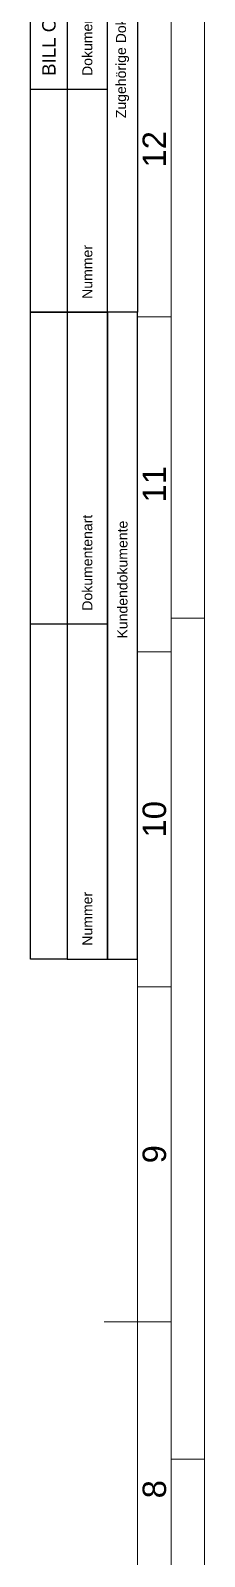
# Paper-space layout 'A1 - Portrait' of a CAD drawing. Header units: millimetres. Extents: x 0 to 594, y 0 to 841.
# Drawn here: x 568 to 594, y 385.5 to 613.2 of the extents above; entities that cross this region are included whole.
import ezdxf
from ezdxf.enums import TextEntityAlignment as Align

# ---------------------------------------------------------------- set-up
doc = ezdxf.new("R2010")
doc.units = ezdxf.units.MM
for name, color, linetype, lineweight in [('CDL_FRAME', 7, 'Continuous', 18), ('CDL_FRAME_GREEN', 3, 'Continuous', 18), ('CDL_FRAME_RED', 1, 'Continuous', 18), ('CDL_FRAME_YELLOW', 2, 'Continuous', 18)]:
    doc.layers.add(name, color=color, linetype=linetype, lineweight=lineweight)
for name, color, linetype in [('CDL_LANGUAGE_DE', 3, 'Continuous'), ('CDL_TITLE_BLOCK', 7, 'Continuous'), ('CDL_TITLE_BLOCK_GREEN', 3, 'Continuous')]:
    doc.layers.add(name, color=color, linetype=linetype)
doc.styles.add('RHI-CD2012', font='arial.ttf', dxfattribs={"height": 3})
doc.styles.add('RHI_BORDER', font='arial.ttf')
doc.styles.add('RHI_HEADER2017-H2', font='arial.ttf', dxfattribs={"height": 2})

# ---------------------------------------------------------------- blocks, each defined once
blk = doc.blocks.new('CDB_Additional Documents - Single line')
at = {"layer": 'CDL_TITLE_BLOCK_GREEN'}
blk.add_line((33.27, 0), (33.27, 5.5), dxfattribs=at)
blk.add_lwpolyline([(0, 5.5), (79.82, 5.5), (79.82, 0), (0, 0)], close=True, dxfattribs=at)
at = {"style": 'RHI_HEADER2017-H2'}
blk.add_attdef('TYPE', text='', height=2, dxfattribs=at).set_placement((35.27, 2.75), align=Align.MIDDLE_LEFT)
at = {"layer": 'CDL_TITLE_BLOCK', "style": 'RHI_HEADER2017-H2'}
blk.add_attdef('NUMBER', text='', height=2, dxfattribs=at).set_placement((2, 2.75), align=Align.MIDDLE_LEFT)
blk = doc.blocks.new('CDB_Customer Documents - Single line')
at = {"layer": 'CDL_TITLE_BLOCK_GREEN'}
blk.add_line((33.27, 0), (33.27, 5.5), dxfattribs=at)
blk.add_lwpolyline([(-16.73, 5.5), (79.82, 5.5), (79.82, 0), (-16.73, 0)], close=True, dxfattribs=at)
at = {"style": 'RHI_HEADER2017-H2'}
blk.add_attdef('TYPE', text='', height=2, dxfattribs=at).set_placement((35.27, 2.75), align=Align.MIDDLE_LEFT)
at = {"layer": 'CDL_TITLE_BLOCK', "style": 'RHI_HEADER2017-H2'}
blk.add_attdef('NUMBER', text='', height=2, dxfattribs=at).set_placement((-14.73, 2.75), align=Align.MIDDLE_LEFT)
blk = doc.blocks.new('CDB_Addintional documents')
at = {"layer": 'CDL_TITLE_BLOCK'}
blk.add_line((-46.55, 4.5), (-46.55, 10.5), dxfattribs=at)
for points in [[(0, 10.5), (-79.82, 10.5), (-79.82, 4.5), (0, 4.5)], [(-79.82, 4.5), (0, 4.5), (0, 0), (-79.82, 0)]]:
    blk.add_lwpolyline(points, close=True, dxfattribs=at)
at = {"layer": 'CDL_LANGUAGE_DE', "char_height": 1.5, "line_spacing_factor": 0.88, "style": 'RHI-CD2012'}
for s, insert, attachment_point in [('Nummer', (-77.82, 7.5), 4), ('Zugehörige Dokumente', (-39.91, 2.25), 5)]:
    blk.add_mtext(s, dxfattribs=dict(at, insert=insert, attachment_point=attachment_point))
at = {"layer": 'CDL_LANGUAGE_DE', "insert": (-44.55, 7.5), "char_height": 1.5, "width": 31.3227, "attachment_point": 4, "style": 'RHI-CD2012'}
blk.add_mtext('Dokumentenart', dxfattribs=at)
blk = doc.blocks.new('CDB_client documents')
at = {"layer": 'CDL_TITLE_BLOCK'}
blk.add_line((-46.55, 4.5), (-46.55, 10.5), dxfattribs=at)
for points in [[(-96.55, 4.5), (0, 4.5), (0, 10.5), (-96.55, 10.5)], [(0, 4.5), (-96.55, 4.5), (-96.55, 0), (0, 0)]]:
    blk.add_lwpolyline(points, close=True, dxfattribs=at)
at = {"layer": 'CDL_LANGUAGE_DE', "char_height": 1.5, "line_spacing_factor": 0.88, "style": 'RHI-CD2012'}
for s, insert, attachment_point in [('Nummer', (-94.55, 7.5), 4), ('Kundendokumente', (-39.91, 2.25), 5)]:
    blk.add_mtext(s, dxfattribs=dict(at, insert=insert, attachment_point=attachment_point))
at = {"layer": 'CDL_LANGUAGE_DE', "insert": (-44.55, 7.5), "char_height": 1.5, "width": 31.3227, "attachment_point": 4, "style": 'RHI-CD2012'}
blk.add_mtext('Dokumentenart', dxfattribs=at)
blk = doc.blocks.new('PORTRAIT_DINA1_FRAME_REV03_ISO5457')
at = {"layer": 'CDL_FRAME', "linetype": 'Continuous'}
for p, q in [((584, 20), (584, 831)), ((589, 420.5), (579, 420.5))]:
    blk.add_line(p, q, dxfattribs=at)
at = {"layer": 'CDL_FRAME_GREEN', "linetype": 'Continuous'}
for p, q in [((594, 0), (594, 841)), ((594, 525.5), (589, 525.5)), ((594, 400), (589, 400))]:
    blk.add_line(p, q, dxfattribs=at)
at = {"layer": 'CDL_FRAME_RED', "linetype": 'Continuous'}
blk.add_line((589, 15), (589, 836), dxfattribs=at)
at = {"layer": 'CDL_FRAME_YELLOW', "linetype": 'Continuous'}
for p, q in [((589, 570.5), (584, 570.5)), ((589, 520.5), (584, 520.5)), ((589, 470.5), (584, 470.5))]:
    blk.add_line(p, q, dxfattribs=at)
at = {"layer": 'CDL_FRAME_GREEN', "linetype": 'Continuous', "style": 'RHI_BORDER'}
for s, p in [('12', (586.5, 595.5)), ('11', (586.5, 545.5)), ('10', (586.5, 495.5)), ('9', (586.5, 445.5)), ('8', (586.5, 395.5))]:
    blk.add_text(s, height=3.5, rotation=90, dxfattribs=at).set_placement(p, align=Align.MIDDLE_CENTER)

psp = doc.layouts.new('A1 - Portrait')

# ---------------------------------------------------------------- block references
at = {"layer": 'CDL_TITLE_BLOCK', "lineweight": 0}
psp.add_blockref('PORTRAIT_DINA1_FRAME_REV03_ISO5457', (0, 0), dxfattribs=at)
at = {"layer": 'CDL_TITLE_BLOCK', "rotation": 90}
psp.add_blockref('CDB_Additional Documents - Single line', (573.5, 571.18), dxfattribs=at).add_auto_attribs({'TYPE': 'BILL OF MATERIALS'})
for name, p in [('CDB_Addintional documents', (584, 651)), ('CDB_Customer Documents - Single line', (573.5, 491.35)), ('CDB_client documents', (584, 571.18))]:
    psp.add_blockref(name, p, dxfattribs=at)

doc.saveas('drawing.dxf')
